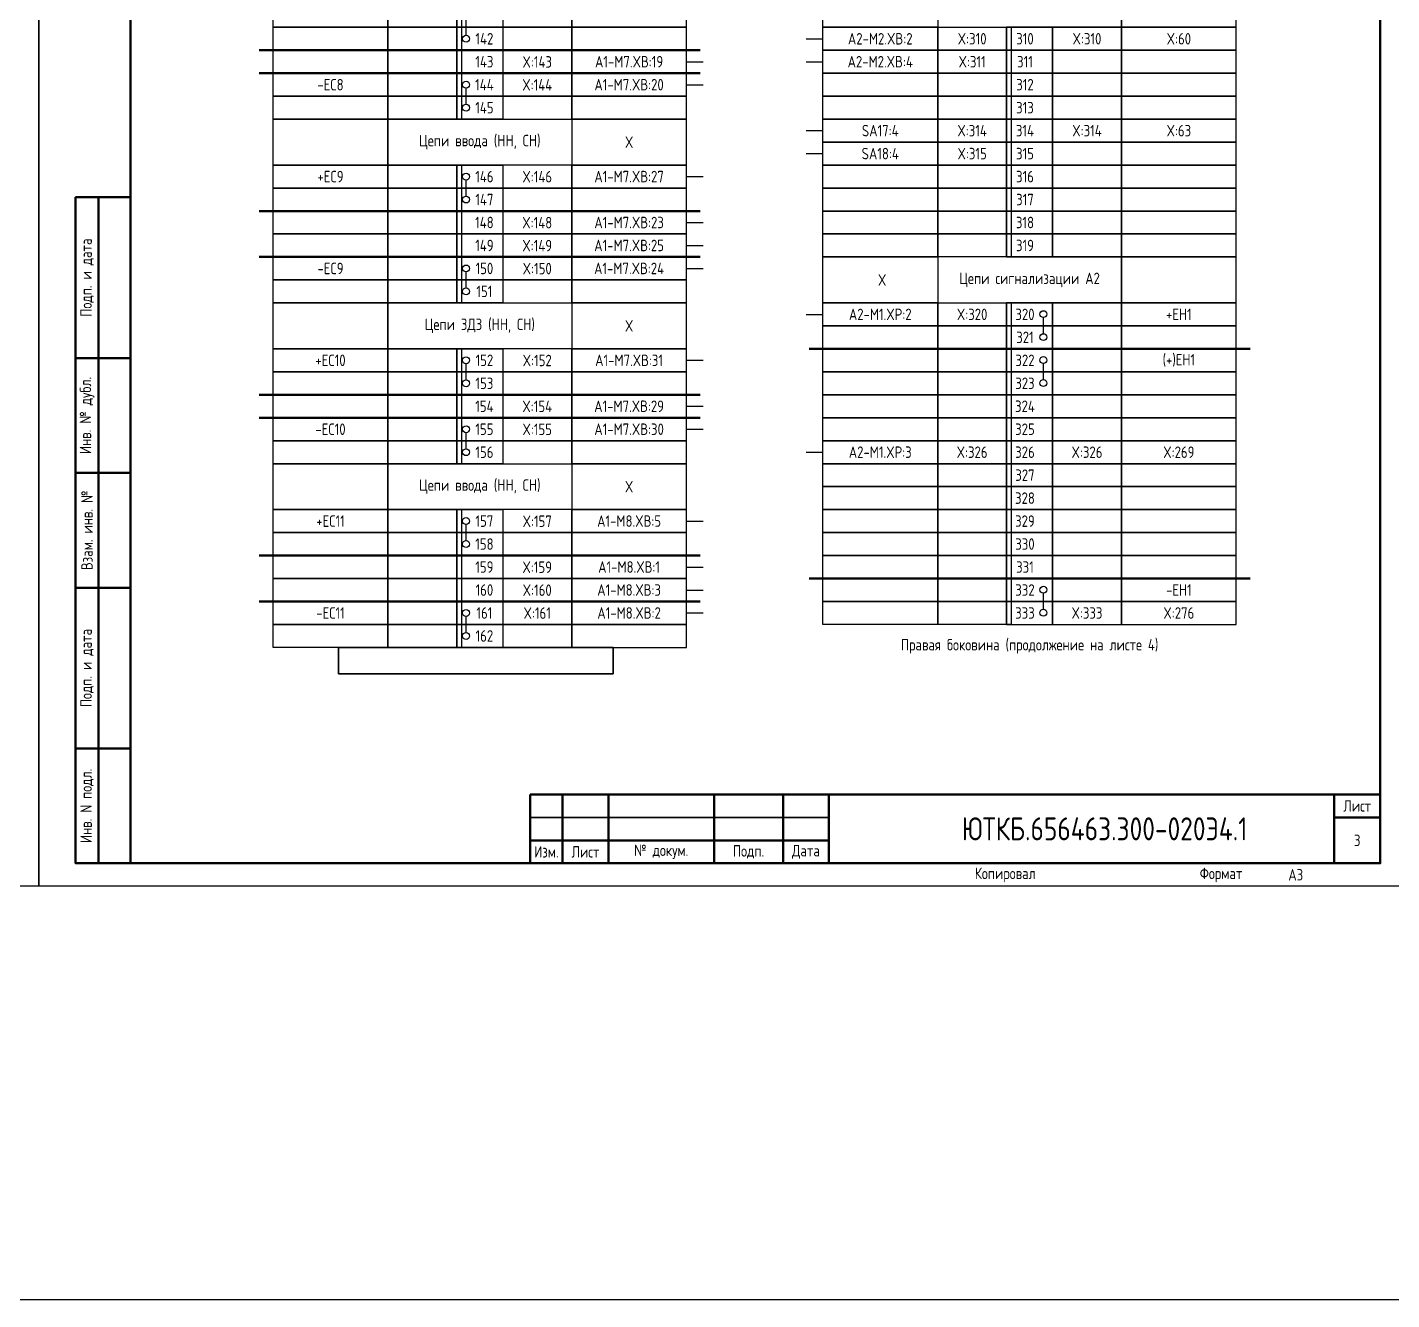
# Model space of a CAD drawing. Header units: millimetres. Extents: x -1117 to 5846, y -90 to 586.
# Drawn here: x 5211.5 to 5508.5, y -90 to 187 of the extents above; entities that cross this region are included whole.
import ezdxf

# ---------------------------------------------------------------- set-up
doc = ezdxf.new("R2010")
doc.units = ezdxf.units.MM
doc.styles.add('Gost_type_A', font='GOST_0.TTF')

# ---------------------------------------------------------------- blocks, each defined once
blk = doc.blocks.new('Штамп левый нижний')
at = {"lineweight": 50}
for points in [[(-12, 145), (-7, 145), (-7, 110), (-12, 110)], [(-7, 145), (0, 145), (0, 110), (-7, 110)], [(-12, 110), (-7, 110), (-7, 85), (-12, 85)], [(-7, 110), (0, 110), (0, 85), (-7, 85)], [(-12, 85), (-7, 85), (-7, 60), (-12, 60)], [(-7, 85), (0, 85), (0, 60), (-7, 60)], [(-12, 60), (-7, 60), (-7, 25), (-12, 25)], [(-7, 60), (0, 60), (0, 25), (-7, 25)], [(-12, 25), (-7, 25), (-7, 0), (-12, 0)], [(-7, 25), (0, 25), (0, 0), (-7, 0)]]:
    blk.add_lwpolyline(points, close=True, dxfattribs=at)
at = {"char_height": 2.5, "attachment_point": 5, "rotation": 90, "style": 'Gost_type_A'}
for s, insert, width in [('Подп. и дата', (-9.5, 127.5), 35), ('Инв. № дубл.', (-9.5, 97.5), 25), ('Взам. инв. №', (-9.5, 72.5), 25), ('Подп. и дата', (-9.5, 42.5), 35), ('Инв. N подл.', (-9.5, 12.5), 25)]:
    blk.add_mtext(s, dxfattribs=dict(at, insert=insert, width=width))
blk = doc.blocks.new('Штамп малый нижний')
at = {"lineweight": 50}
for points in [[(-185, 15), (-178, 15), (-178, 5), (-185, 5)], [(-178, 15), (-168, 15), (-168, 5), (-178, 5)], [(-168, 15), (-145, 15), (-145, 5), (-168, 5)], [(-145, 15), (-130, 15), (-130, 5), (-145, 5)], [(-130, 15), (-120, 15), (-120, 5), (-130, 5)], [(-120, 15), (-10, 15), (-10, 0), (-120, 0)], [(-10, 15), (0, 15), (0, 10), (-10, 10)], [(-10, 10), (0, 10), (0, 0), (-10, 0)], [(-185, 5), (-178, 5), (-178, 0), (-185, 0)], [(-178, 5), (-168, 5), (-168, 0), (-178, 0)], [(-168, 5), (-145, 5), (-145, 0), (-168, 0)], [(-145, 5), (-130, 5), (-130, 0), (-145, 0)], [(-130, 5), (-120, 5), (-120, 0), (-130, 0)]]:
    blk.add_lwpolyline(points, close=True, dxfattribs=at)
for points in [[(-185, 15), (-178, 15), (-178, 10), (-185, 10)], [(-178, 15), (-168, 15), (-168, 10), (-178, 10)], [(-168, 15), (-145, 15), (-145, 10), (-168, 10)], [(-145, 15), (-130, 15), (-130, 10), (-145, 10)], [(-130, 15), (-120, 15), (-120, 10), (-130, 10)], [(-185, 10), (-178, 10), (-178, 5), (-185, 5)], [(-178, 10), (-168, 10), (-168, 5), (-178, 5)], [(-168, 10), (-145, 10), (-145, 5), (-168, 5)], [(-145, 10), (-130, 10), (-130, 5), (-145, 5)], [(-130, 10), (-120, 10), (-120, 5), (-130, 5)]]:
    blk.add_lwpolyline(points, close=True)
at = {"char_height": 2.5, "style": 'Gost_type_A'}
for s, insert, width, attachment_point in [('Лист', (-5, 12.5), 10, 5), ('Изм.', (-181.5, 2.5), 7, 5), ('Лист', (-173, 2.5), 10, 5), ('№ докум.', (-156.5, 2.5), 23, 5), ('Подп.', (-137.5, 2.5), 15, 5), ('Дата', (-125, 2.5), 10, 5), ('Копировал', (-75, -2.53), 13.1202, 6), ('Формат', (-30, -2.53), 13.1202, 6)]:
    blk.add_mtext(s, dxfattribs=dict(at, insert=insert, width=width, attachment_point=attachment_point))

msp = doc.modelspace()

# ---------------------------------------------------------------- linework, layer by layer
at = {"color": 7, "lineweight": -2}
for p, q in [((5307, 185.25), (5307, 188.75)), ((5307, 170.25), (5307, 173.75)), ((5307, 150.25), (5307, 153.75)), ((5307, 130.25), (5307, 133.75)), ((5307, 110.25), (5307, 113.75)), ((5307, 95.25), (5307, 98.75)), ((5307, 75.25), (5307, 78.75)), ((5307, 55.25), (5307, 58.75))]:
    msp.add_line(p, q, dxfattribs=at)
for p, q in [((5381.04, 184.5), (5384.67, 184.5)), ((5355, 179.5), (5358.62, 179.5)), ((5381.04, 179.5), (5384.67, 179.5)), ((5355, 174.5), (5358.62, 174.5)), ((5381.04, 164.5), (5384.67, 164.5)), ((5381.04, 159.5), (5384.67, 159.5)), ((5355, 154.5), (5358.62, 154.5)), ((5355, 144.5), (5358.62, 144.5)), ((5355, 139.5), (5358.62, 139.5)), ((5355, 134.5), (5358.62, 134.5)), ((5381.04, 124.5), (5384.67, 124.5)), ((5355, 114.5), (5358.62, 114.5)), ((5355, 104.5), (5358.62, 104.5)), ((5355, 99.5), (5358.62, 99.5)), ((5381.04, 94.5), (5384.67, 94.5)), ((5355, 79.5), (5358.62, 79.5)), ((5355, 69.5), (5358.62, 69.5)), ((5355, 64.5), (5358.62, 64.5)), ((5355, 59.5), (5358.62, 59.5))]:
    msp.add_line(p, q)
at = {"lineweight": 50}
for p, q in [((5262, 182), (5358, 182)), ((5262, 177), (5358, 177)), ((5262, 147), (5358, 147)), ((5262, 137), (5358, 137)), ((5381.67, 117), (5477.67, 117)), ((5262, 107), (5358, 107)), ((5262, 102), (5358, 102)), ((5262, 72), (5358, 72)), ((5381.67, 67), (5477.67, 67)), ((5262, 62), (5358, 62))]:
    msp.add_line(p, q, dxfattribs=at)
at = {"lineweight": -2}
for p, q in [((5432.67, 120.25), (5432.67, 123.75)), ((5432.67, 110.25), (5432.67, 113.75)), ((5432.67, 60.25), (5432.67, 63.75))]:
    msp.add_line(p, q, dxfattribs=at)
for points in [[(-1117.42, 586), (5845.64, 586), (5845.64, -90), (-1117.42, -90)], [(5214, 420), (5214, 0), (4917, 0), (4917, 420)], [(5511, 420), (5511, 0), (5214, 0), (5214, 420)], [(5384.67, 197), (5409.67, 197), (5409.67, 187), (5384.67, 187)], [(5449.67, 197), (5409.67, 197), (5409.67, 187), (5449.67, 187)], [(5474.67, 197), (5449.67, 197), (5449.67, 187), (5474.67, 187)], [(5265, 192), (5290, 192), (5290, 187), (5265, 187)], [(5290, 192), (5305, 192), (5305, 187), (5290, 187)], [(5305, 192), (5315, 192), (5315, 187), (5305, 187)], [(5305, 192), (5306, 192), (5306, 167), (5305, 167)], [(5330, 192), (5315, 192), (5315, 187), (5330, 187)], [(5355, 192), (5330, 192), (5330, 187), (5355, 187)], [(5265, 187), (5290, 187), (5290, 182), (5265, 182)], [(5290, 187), (5305, 187), (5305, 182), (5290, 182)], [(5305, 187), (5315, 187), (5315, 182), (5305, 182)], [(5330, 187), (5315, 187), (5315, 182), (5330, 182)], [(5355, 187), (5330, 187), (5330, 182), (5355, 182)], [(5384.67, 187), (5409.67, 187), (5409.67, 182), (5384.67, 182)], [(5409.67, 187), (5424.67, 187), (5424.67, 182), (5409.67, 182)], [(5434.67, 187), (5424.67, 187), (5424.67, 182), (5434.67, 182)], [(5424.67, 187), (5425.67, 187), (5425.67, 147), (5424.67, 147)], [(5449.67, 187), (5434.67, 187), (5434.67, 182), (5449.67, 182)], [(5474.67, 187), (5449.67, 187), (5449.67, 182), (5474.67, 182)], [(5265, 182), (5290, 182), (5290, 177), (5265, 177)], [(5290, 182), (5305, 182), (5305, 177), (5290, 177)], [(5305, 182), (5315, 182), (5315, 177), (5305, 177)], [(5330, 182), (5315, 182), (5315, 177), (5330, 177)], [(5355, 182), (5330, 182), (5330, 177), (5355, 177)], [(5384.67, 182), (5409.67, 182), (5409.67, 177), (5384.67, 177)], [(5409.67, 182), (5424.67, 182), (5424.67, 177), (5409.67, 177)], [(5434.67, 182), (5424.67, 182), (5424.67, 177), (5434.67, 177)], [(5449.67, 182), (5434.67, 182), (5434.67, 177), (5449.67, 177)], [(5474.67, 182), (5449.67, 182), (5449.67, 177), (5474.67, 177)], [(5265, 177), (5290, 177), (5290, 172), (5265, 172)], [(5290, 177), (5305, 177), (5305, 172), (5290, 172)], [(5305, 177), (5315, 177), (5315, 172), (5305, 172)], [(5330, 177), (5315, 177), (5315, 172), (5330, 172)], [(5355, 177), (5330, 177), (5330, 172), (5355, 172)], [(5384.67, 177), (5409.67, 177), (5409.67, 172), (5384.67, 172)], [(5409.67, 177), (5424.67, 177), (5424.67, 172), (5409.67, 172)], [(5434.67, 177), (5424.67, 177), (5424.67, 172), (5434.67, 172)], [(5449.67, 177), (5434.67, 177), (5434.67, 172), (5449.67, 172)], [(5474.67, 177), (5449.67, 177), (5449.67, 172), (5474.67, 172)], [(5265, 172), (5290, 172), (5290, 167), (5265, 167)], [(5290, 172), (5305, 172), (5305, 167), (5290, 167)], [(5305, 172), (5315, 172), (5315, 167), (5305, 167)], [(5330, 172), (5315, 172), (5315, 167), (5330, 167)], [(5355, 172), (5330, 172), (5330, 167), (5355, 167)], [(5384.67, 172), (5409.67, 172), (5409.67, 167), (5384.67, 167)], [(5409.67, 172), (5424.67, 172), (5424.67, 167), (5409.67, 167)], [(5434.67, 172), (5424.67, 172), (5424.67, 167), (5434.67, 167)], [(5449.67, 172), (5434.67, 172), (5434.67, 167), (5449.67, 167)], [(5474.67, 172), (5449.67, 172), (5449.67, 167), (5474.67, 167)], [(5265, 167), (5290, 167), (5290, 157), (5265, 157)], [(5290, 167), (5330, 167), (5330, 157), (5290, 157)], [(5355, 167), (5330, 167), (5330, 157), (5355, 157)], [(5384.67, 167), (5409.67, 167), (5409.67, 162), (5384.67, 162)], [(5409.67, 167), (5424.67, 167), (5424.67, 162), (5409.67, 162)], [(5434.67, 167), (5424.67, 167), (5424.67, 162), (5434.67, 162)], [(5449.67, 167), (5434.67, 167), (5434.67, 162), (5449.67, 162)], [(5474.67, 167), (5449.67, 167), (5449.67, 162), (5474.67, 162)], [(5384.67, 162), (5409.67, 162), (5409.67, 157), (5384.67, 157)], [(5409.67, 162), (5424.67, 162), (5424.67, 157), (5409.67, 157)], [(5434.67, 162), (5424.67, 162), (5424.67, 157), (5434.67, 157)], [(5449.67, 162), (5434.67, 162), (5434.67, 157), (5449.67, 157)], [(5474.67, 162), (5449.67, 162), (5449.67, 157), (5474.67, 157)], [(5265, 157), (5290, 157), (5290, 152), (5265, 152)], [(5290, 157), (5305, 157), (5305, 152), (5290, 152)], [(5305, 157), (5315, 157), (5315, 152), (5305, 152)], [(5305, 157), (5306, 157), (5306, 127), (5305, 127)], [(5330, 157), (5315, 157), (5315, 152), (5330, 152)], [(5355, 157), (5330, 157), (5330, 152), (5355, 152)], [(5384.67, 157), (5409.67, 157), (5409.67, 152), (5384.67, 152)], [(5409.67, 157), (5424.67, 157), (5424.67, 152), (5409.67, 152)], [(5434.67, 157), (5424.67, 157), (5424.67, 152), (5434.67, 152)], [(5449.67, 157), (5434.67, 157), (5434.67, 152), (5449.67, 152)], [(5474.67, 157), (5449.67, 157), (5449.67, 152), (5474.67, 152)], [(5265, 152), (5290, 152), (5290, 147), (5265, 147)], [(5290, 152), (5305, 152), (5305, 147), (5290, 147)], [(5305, 152), (5315, 152), (5315, 147), (5305, 147)], [(5330, 152), (5315, 152), (5315, 147), (5330, 147)], [(5355, 152), (5330, 152), (5330, 147), (5355, 147)], [(5384.67, 152), (5409.67, 152), (5409.67, 147), (5384.67, 147)], [(5409.67, 152), (5424.67, 152), (5424.67, 147), (5409.67, 147)], [(5434.67, 152), (5424.67, 152), (5424.67, 147), (5434.67, 147)], [(5449.67, 152), (5434.67, 152), (5434.67, 147), (5449.67, 147)], [(5474.67, 152), (5449.67, 152), (5449.67, 147), (5474.67, 147)], [(5265, 147), (5290, 147), (5290, 142), (5265, 142)], [(5290, 147), (5305, 147), (5305, 142), (5290, 142)], [(5305, 147), (5315, 147), (5315, 142), (5305, 142)], [(5330, 147), (5315, 147), (5315, 142), (5330, 142)], [(5355, 147), (5330, 147), (5330, 142), (5355, 142)], [(5384.67, 147), (5409.67, 147), (5409.67, 142), (5384.67, 142)], [(5409.67, 147), (5424.67, 147), (5424.67, 142), (5409.67, 142)], [(5434.67, 147), (5424.67, 147), (5424.67, 142), (5434.67, 142)], [(5424.67, 147), (5425.67, 147), (5425.67, 137), (5424.67, 137)], [(5449.67, 147), (5434.67, 147), (5434.67, 142), (5449.67, 142)], [(5474.67, 147), (5449.67, 147), (5449.67, 142), (5474.67, 142)], [(5265, 142), (5290, 142), (5290, 137), (5265, 137)], [(5290, 142), (5305, 142), (5305, 137), (5290, 137)], [(5305, 142), (5315, 142), (5315, 137), (5305, 137)], [(5330, 142), (5315, 142), (5315, 137), (5330, 137)], [(5355, 142), (5330, 142), (5330, 137), (5355, 137)], [(5384.67, 142), (5409.67, 142), (5409.67, 137), (5384.67, 137)], [(5409.67, 142), (5424.67, 142), (5424.67, 137), (5409.67, 137)], [(5434.67, 142), (5424.67, 142), (5424.67, 137), (5434.67, 137)], [(5449.67, 142), (5434.67, 142), (5434.67, 137), (5449.67, 137)], [(5474.67, 142), (5449.67, 142), (5449.67, 137), (5474.67, 137)], [(5265, 137), (5290, 137), (5290, 132), (5265, 132)], [(5290, 137), (5305, 137), (5305, 132), (5290, 132)], [(5305, 137), (5315, 137), (5315, 132), (5305, 132)], [(5330, 137), (5315, 137), (5315, 132), (5330, 132)], [(5355, 137), (5330, 137), (5330, 132), (5355, 132)], [(5384.67, 137), (5409.67, 137), (5409.67, 127), (5384.67, 127)], [(5449.67, 137), (5409.67, 137), (5409.67, 127), (5449.67, 127)], [(5474.67, 137), (5449.67, 137), (5449.67, 127), (5474.67, 127)], [(5265, 132), (5290, 132), (5290, 127), (5265, 127)], [(5290, 132), (5305, 132), (5305, 127), (5290, 127)], [(5305, 132), (5315, 132), (5315, 127), (5305, 127)], [(5330, 132), (5315, 132), (5315, 127), (5330, 127)], [(5355, 132), (5330, 132), (5330, 127), (5355, 127)], [(5265, 127), (5290, 127), (5290, 117), (5265, 117)], [(5290, 127), (5330, 127), (5330, 117), (5290, 117)], [(5355, 127), (5330, 127), (5330, 117), (5355, 117)], [(5384.67, 127), (5409.67, 127), (5409.67, 122), (5384.67, 122)], [(5409.67, 127), (5424.67, 127), (5424.67, 122), (5409.67, 122)], [(5434.67, 127), (5424.67, 127), (5424.67, 122), (5434.67, 122)], [(5424.67, 127), (5425.67, 127), (5425.67, 57), (5424.67, 57)], [(5449.67, 127), (5434.67, 127), (5434.67, 122), (5449.67, 122)], [(5474.67, 127), (5449.67, 127), (5449.67, 122), (5474.67, 122)], [(5384.67, 122), (5409.67, 122), (5409.67, 117), (5384.67, 117)], [(5409.67, 122), (5424.67, 122), (5424.67, 117), (5409.67, 117)], [(5434.67, 122), (5424.67, 122), (5424.67, 117), (5434.67, 117)], [(5449.67, 122), (5434.67, 122), (5434.67, 117), (5449.67, 117)], [(5474.67, 122), (5449.67, 122), (5449.67, 117), (5474.67, 117)], [(5265, 117), (5290, 117), (5290, 112), (5265, 112)], [(5290, 117), (5305, 117), (5305, 112), (5290, 112)], [(5305, 117), (5315, 117), (5315, 112), (5305, 112)], [(5305, 117), (5306, 117), (5306, 92), (5305, 92)], [(5330, 117), (5315, 117), (5315, 112), (5330, 112)], [(5355, 117), (5330, 117), (5330, 112), (5355, 112)], [(5384.67, 117), (5409.67, 117), (5409.67, 112), (5384.67, 112)], [(5409.67, 117), (5424.67, 117), (5424.67, 112), (5409.67, 112)], [(5434.67, 117), (5424.67, 117), (5424.67, 112), (5434.67, 112)], [(5449.67, 117), (5434.67, 117), (5434.67, 112), (5449.67, 112)], [(5474.67, 117), (5449.67, 117), (5449.67, 112), (5474.67, 112)], [(5265, 112), (5290, 112), (5290, 107), (5265, 107)], [(5290, 112), (5305, 112), (5305, 107), (5290, 107)], [(5305, 112), (5315, 112), (5315, 107), (5305, 107)], [(5330, 112), (5315, 112), (5315, 107), (5330, 107)], [(5355, 112), (5330, 112), (5330, 107), (5355, 107)], [(5384.67, 112), (5409.67, 112), (5409.67, 107), (5384.67, 107)], [(5409.67, 112), (5424.67, 112), (5424.67, 107), (5409.67, 107)], [(5434.67, 112), (5424.67, 112), (5424.67, 107), (5434.67, 107)], [(5449.67, 112), (5434.67, 112), (5434.67, 107), (5449.67, 107)], [(5474.67, 112), (5449.67, 112), (5449.67, 107), (5474.67, 107)], [(5265, 107), (5290, 107), (5290, 102), (5265, 102)], [(5290, 107), (5305, 107), (5305, 102), (5290, 102)], [(5305, 107), (5315, 107), (5315, 102), (5305, 102)], [(5330, 107), (5315, 107), (5315, 102), (5330, 102)], [(5355, 107), (5330, 107), (5330, 102), (5355, 102)], [(5384.67, 107), (5409.67, 107), (5409.67, 102), (5384.67, 102)], [(5409.67, 107), (5424.67, 107), (5424.67, 102), (5409.67, 102)], [(5434.67, 107), (5424.67, 107), (5424.67, 102), (5434.67, 102)], [(5449.67, 107), (5434.67, 107), (5434.67, 102), (5449.67, 102)], [(5474.67, 107), (5449.67, 107), (5449.67, 102), (5474.67, 102)], [(5265, 102), (5290, 102), (5290, 97), (5265, 97)], [(5290, 102), (5305, 102), (5305, 97), (5290, 97)], [(5305, 102), (5315, 102), (5315, 97), (5305, 97)], [(5330, 102), (5315, 102), (5315, 97), (5330, 97)], [(5355, 102), (5330, 102), (5330, 97), (5355, 97)], [(5384.67, 102), (5409.67, 102), (5409.67, 97), (5384.67, 97)], [(5409.67, 102), (5424.67, 102), (5424.67, 97), (5409.67, 97)], [(5434.67, 102), (5424.67, 102), (5424.67, 97), (5434.67, 97)], [(5449.67, 102), (5434.67, 102), (5434.67, 97), (5449.67, 97)], [(5474.67, 102), (5449.67, 102), (5449.67, 97), (5474.67, 97)], [(5265, 97), (5290, 97), (5290, 92), (5265, 92)], [(5290, 97), (5305, 97), (5305, 92), (5290, 92)], [(5305, 97), (5315, 97), (5315, 92), (5305, 92)], [(5330, 97), (5315, 97), (5315, 92), (5330, 92)], [(5355, 97), (5330, 97), (5330, 92), (5355, 92)], [(5384.67, 97), (5409.67, 97), (5409.67, 92), (5384.67, 92)], [(5409.67, 97), (5424.67, 97), (5424.67, 92), (5409.67, 92)], [(5434.67, 97), (5424.67, 97), (5424.67, 92), (5434.67, 92)], [(5449.67, 97), (5434.67, 97), (5434.67, 92), (5449.67, 92)], [(5474.67, 97), (5449.67, 97), (5449.67, 92), (5474.67, 92)], [(5265, 92), (5290, 92), (5290, 82), (5265, 82)], [(5290, 92), (5330, 92), (5330, 82), (5290, 82)], [(5355, 92), (5330, 92), (5330, 82), (5355, 82)], [(5384.67, 92), (5409.67, 92), (5409.67, 87), (5384.67, 87)], [(5409.67, 92), (5424.67, 92), (5424.67, 87), (5409.67, 87)], [(5434.67, 92), (5424.67, 92), (5424.67, 87), (5434.67, 87)], [(5449.67, 92), (5434.67, 92), (5434.67, 87), (5449.67, 87)], [(5474.67, 92), (5449.67, 92), (5449.67, 87), (5474.67, 87)], [(5384.67, 87), (5409.67, 87), (5409.67, 82), (5384.67, 82)], [(5409.67, 87), (5424.67, 87), (5424.67, 82), (5409.67, 82)], [(5434.67, 87), (5424.67, 87), (5424.67, 82), (5434.67, 82)], [(5449.67, 87), (5434.67, 87), (5434.67, 82), (5449.67, 82)], [(5474.67, 87), (5449.67, 87), (5449.67, 82), (5474.67, 82)], [(5265, 82), (5290, 82), (5290, 77), (5265, 77)], [(5290, 82), (5305, 82), (5305, 77), (5290, 77)], [(5305, 82), (5315, 82), (5315, 77), (5305, 77)], [(5305, 82), (5306, 82), (5306, 52), (5305, 52)], [(5330, 82), (5315, 82), (5315, 77), (5330, 77)], [(5355, 82), (5330, 82), (5330, 77), (5355, 77)], [(5384.67, 82), (5409.67, 82), (5409.67, 77), (5384.67, 77)], [(5409.67, 82), (5424.67, 82), (5424.67, 77), (5409.67, 77)], [(5434.67, 82), (5424.67, 82), (5424.67, 77), (5434.67, 77)], [(5449.67, 82), (5434.67, 82), (5434.67, 77), (5449.67, 77)], [(5474.67, 82), (5449.67, 82), (5449.67, 77), (5474.67, 77)], [(5265, 77), (5290, 77), (5290, 72), (5265, 72)], [(5290, 77), (5305, 77), (5305, 72), (5290, 72)], [(5305, 77), (5315, 77), (5315, 72), (5305, 72)], [(5330, 77), (5315, 77), (5315, 72), (5330, 72)], [(5355, 77), (5330, 77), (5330, 72), (5355, 72)], [(5384.67, 77), (5409.67, 77), (5409.67, 72), (5384.67, 72)], [(5409.67, 77), (5424.67, 77), (5424.67, 72), (5409.67, 72)], [(5434.67, 77), (5424.67, 77), (5424.67, 72), (5434.67, 72)], [(5449.67, 77), (5434.67, 77), (5434.67, 72), (5449.67, 72)], [(5474.67, 77), (5449.67, 77), (5449.67, 72), (5474.67, 72)], [(5265, 72), (5290, 72), (5290, 67), (5265, 67)], [(5290, 72), (5305, 72), (5305, 67), (5290, 67)], [(5305, 72), (5315, 72), (5315, 67), (5305, 67)], [(5330, 72), (5315, 72), (5315, 67), (5330, 67)], [(5355, 72), (5330, 72), (5330, 67), (5355, 67)], [(5384.67, 72), (5409.67, 72), (5409.67, 67), (5384.67, 67)], [(5409.67, 72), (5424.67, 72), (5424.67, 67), (5409.67, 67)], [(5434.67, 72), (5424.67, 72), (5424.67, 67), (5434.67, 67)], [(5449.67, 72), (5434.67, 72), (5434.67, 67), (5449.67, 67)], [(5474.67, 72), (5449.67, 72), (5449.67, 67), (5474.67, 67)], [(5265, 67), (5290, 67), (5290, 62), (5265, 62)], [(5290, 67), (5305, 67), (5305, 62), (5290, 62)], [(5305, 67), (5315, 67), (5315, 62), (5305, 62)], [(5330, 67), (5315, 67), (5315, 62), (5330, 62)], [(5355, 67), (5330, 67), (5330, 62), (5355, 62)], [(5384.67, 67), (5409.67, 67), (5409.67, 62), (5384.67, 62)], [(5409.67, 67), (5424.67, 67), (5424.67, 62), (5409.67, 62)], [(5434.67, 67), (5424.67, 67), (5424.67, 62), (5434.67, 62)], [(5449.67, 67), (5434.67, 67), (5434.67, 62), (5449.67, 62)], [(5474.67, 67), (5449.67, 67), (5449.67, 62), (5474.67, 62)], [(5265, 62), (5290, 62), (5290, 57), (5265, 57)], [(5290, 62), (5305, 62), (5305, 57), (5290, 57)], [(5305, 62), (5315, 62), (5315, 57), (5305, 57)], [(5330, 62), (5315, 62), (5315, 57), (5330, 57)], [(5355, 62), (5330, 62), (5330, 57), (5355, 57)], [(5384.67, 62), (5409.67, 62), (5409.67, 57), (5384.67, 57)], [(5409.67, 62), (5424.67, 62), (5424.67, 57), (5409.67, 57)], [(5434.67, 62), (5424.67, 62), (5424.67, 57), (5434.67, 57)], [(5449.67, 62), (5434.67, 62), (5434.67, 57), (5449.67, 57)], [(5474.67, 62), (5449.67, 62), (5449.67, 57), (5474.67, 57)], [(5265, 57), (5290, 57), (5290, 52), (5265, 52)], [(5290, 57), (5305, 57), (5305, 52), (5290, 52)], [(5305, 57), (5315, 57), (5315, 52), (5305, 52)], [(5330, 57), (5315, 57), (5315, 52), (5330, 52)], [(5355, 57), (5330, 57), (5330, 52), (5355, 52)], [(5279.22, 52.01), (5339.06, 52.01), (5339.06, 46.23), (5279.22, 46.23)], [(5279.22, 46.23), (5339.06, 46.23), (5339.06, 52), (5279.22, 52)]]:
    msp.add_lwpolyline(points, close=True)
at = {"lineweight": 50}
msp.add_lwpolyline([(5506, 415), (5506, 5), (5234, 5), (5234, 415)], close=True, dxfattribs=at)
at = {"color": 7, "lineweight": -2}
for centre in [(5307, 184.5), (5307, 174.5), (5307, 174.5), (5307, 174.5), (5307, 169.5), (5307, 154.5), (5307, 154.5), (5307, 154.5), (5307, 149.5), (5307, 134.5), (5307, 134.5), (5307, 134.5), (5307, 129.5), (5307, 114.5), (5307, 114.5), (5307, 114.5), (5307, 109.5), (5307, 99.5), (5307, 99.5), (5307, 99.5), (5307, 94.5), (5307, 79.5), (5307, 79.5), (5307, 79.5), (5307, 74.5), (5307, 59.5), (5307, 59.5), (5307, 59.5), (5307, 54.5)]:
    msp.add_circle(centre, 0.75, dxfattribs=at)
at = {"lineweight": -2}
for centre in [(5432.67, 124.55), (5432.67, 119.55), (5432.67, 114.55), (5432.67, 109.55), (5432.67, 64.55), (5432.67, 59.55)]:
    msp.add_circle(centre, 0.75, dxfattribs=at)

# ---------------------------------------------------------------- block references
at = {"color": 1}
msp.add_blockref('Штамп левый нижний', (5234, 5), dxfattribs=at)
msp.add_blockref('Штамп малый нижний', (5506, 5))

# ---------------------------------------------------------------- texts
at = {"ltscale": 10, "char_height": 2.5, "attachment_point": 5, "style": 'Gost_type_A'}
for s, insert, width in [('142', (5311, 184.5), 8), ('X:310', (5417.17, 184.5), 15), ('310', (5428.67, 184.5), 8), ('X:310', (5442.17, 184.5), 15), ('143', (5311, 179.5), 8), ('X:143', (5322.5, 179.47), 15), ('X:311', (5417.17, 179.5), 15), ('311', (5428.67, 179.5), 8), ('144', (5311, 174.5), 8), ('X:144', (5322.5, 174.47), 15), ('312', (5428.67, 174.5), 8), ('145', (5311, 169.5), 8), ('313', (5428.67, 169.5), 8), ('X:314', (5417.17, 164.5), 15), ('314', (5428.67, 164.5), 8), ('X:314', (5442.17, 164.5), 15), ('X:315', (5417.17, 159.5), 15), ('315', (5428.67, 159.5), 8), ('146', (5311, 154.5), 8), ('X:146', (5322.5, 154.47), 15), ('316', (5428.67, 154.5), 8), ('147', (5311, 149.5), 8), ('317', (5428.67, 149.5), 8), ('148', (5311, 144.5), 8), ('X:148', (5322.5, 144.47), 15), ('318', (5428.67, 144.5), 8), ('149', (5311, 139.5), 8), ('X:149', (5322.5, 139.47), 15), ('319', (5428.67, 139.5), 8), ('150', (5311, 134.5), 8), ('X:150', (5322.5, 134.47), 15), ('151', (5311, 129.5), 8), ('X:320', (5417.17, 124.5), 15), ('320', (5428.67, 124.5), 8), ('321', (5428.67, 119.5), 8), ('152', (5311, 114.5), 8), ('X:152', (5322.5, 114.47), 15), ('322', (5428.67, 114.5), 8), ('153', (5311, 109.5), 8), ('323', (5428.67, 109.5), 8), ('154', (5311, 104.5), 8), ('X:154', (5322.5, 104.47), 15), ('324', (5428.67, 104.5), 8), ('155', (5311, 99.5), 8), ('X:155', (5322.5, 99.47), 15), ('325', (5428.67, 99.5), 8), ('156', (5311, 94.5), 8), ('X:326', (5417.17, 94.5), 15), ('326', (5428.67, 94.5), 8), ('X:326', (5442.17, 94.5), 15), ('327', (5428.67, 89.5), 8), ('328', (5428.67, 84.5), 8), ('157', (5311, 79.5), 8), ('X:157', (5322.5, 79.47), 15), ('329', (5428.67, 79.5), 8), ('158', (5311, 74.5), 8), ('330', (5428.67, 74.5), 8), ('159', (5311, 69.5), 8), ('X:159', (5322.5, 69.47), 15), ('331', (5428.67, 69.5), 8), ('160', (5311, 64.5), 8), ('X:160', (5322.5, 64.47), 15), ('332', (5428.67, 64.5), 8), ('161', (5311, 59.5), 8), ('X:161', (5322.5, 59.47), 15), ('333', (5428.67, 59.5), 8), ('X:333', (5442.17, 59.5), 15), ('162', (5311, 54.5), 8)]:
    msp.add_mtext(s, dxfattribs=dict(at, insert=insert, width=width))
at = {"style": 'Gost_type_A'}
for s, insert, char_height, width, attachment_point in [('A2-М2.XB:2', (5397.17, 184.5), 2.5, 25, 5), ('X:60', (5462.17, 184.5), 2.5, 25, 5), ('A1-М7.XВ:19', (5342.5, 179.5), 2.5, 25, 5), ('A2-М2.XB:4', (5397.17, 179.5), 2.5, 25, 5), ('-ЕС8', (5277.5, 174.5), 2.5, 25, 5), ('A1-М7.XВ:20', (5342.5, 174.5), 2.5, 25, 5), ('Цепи ввода (НН, СН)', (5310, 162), 2.5, 40, 5), ('SA17:4', (5397.17, 164.5), 2.5, 25, 5), ('X:63', (5462.17, 164.5), 2.5, 25, 5), ('X', (5342.5, 162), 2.5, 25, 5), ('SA18:4', (5397.17, 159.5), 2.5, 25, 5), ('+ЕС9', (5277.5, 154.5), 2.5, 25, 5), ('A1-М7.XВ:27', (5342.5, 154.5), 2.5, 25, 5), ('A1-М7.XВ:23', (5342.5, 144.5), 2.5, 25, 5), ('A1-М7.XВ:25', (5342.5, 139.5), 2.5, 25, 5), ('-ЕС9', (5277.5, 134.5), 2.5, 25, 5), ('A1-М7.XВ:24', (5342.5, 134.5), 2.5, 25, 5), ('X', (5397.58, 132), 2.5, 25, 5), ('Цепи сигнализации А2', (5429.67, 132), 2.5, 40, 5), ('A2-М1.XР:2', (5397.17, 124.5), 2.5, 25, 5), ('\\pxqc;+EH1', (5462.17, 124.5), 2.5, 25, 5), ('Цепи ЗДЗ (НН, СН)', (5310, 122), 2.5, 40, 5), ('X', (5342.5, 122), 2.5, 25, 5), ('\\pxqc;(+)EH1', (5462.17, 114.5), 2.5, 25, 5), ('+ЕС10', (5277.5, 114.5), 2.5, 25, 5), ('A1-М7.XВ:31', (5342.5, 114.5), 2.5, 25, 5), ('A1-М7.XВ:29', (5342.5, 104.5), 2.5, 25, 5), ('-ЕС10', (5277.5, 99.5), 2.5, 25, 5), ('A1-М7.XВ:30', (5342.5, 99.5), 2.5, 25, 5), ('A2-М1.XР:3', (5397.17, 94.5), 2.5, 25, 5), ('X:269', (5462.17, 94.5), 2.5, 25, 5), ('Цепи ввода (НН, СН)', (5310, 87), 2.5, 40, 5), ('X', (5342.5, 87), 2.5, 25, 5), ('+ЕС11', (5277.5, 79.5), 2.5, 25, 5), ('A1-М8.XВ:5', (5342.5, 79.5), 2.5, 25, 5), ('A1-М8.XВ:1', (5342.5, 69.5), 2.5, 25, 5), ('A1-М8.XВ:3', (5342.5, 64.5), 2.5, 25, 5), ('\\pxqc;-EH1', (5462.17, 64.5), 2.5, 25, 5), ('-ЕС11', (5277.5, 59.5), 2.5, 25, 5), ('A1-М8.XВ:2', (5342.5, 59.5), 2.5, 25, 5), ('X:276', (5462.17, 59.5), 2.5, 25, 5), ('\\pxt31;Правая боковина (продолжение на листе 4)', (5429.67, 52.25), 2.5, 90, 5), ('ЮТКБ.656463.300-020Э4.1', (5446, 12.5), 5, 120, 5), ('3', (5501, 10), 2.5, 10, 5), ('A3', (5486, 2.5), 2.5, 20, 4), ('A3', (5486, 2.5), 2.5, 20, 4)]:
    msp.add_mtext(s, dxfattribs=dict(at, insert=insert, char_height=char_height, width=width, attachment_point=attachment_point))

doc.saveas('drawing.dxf')
